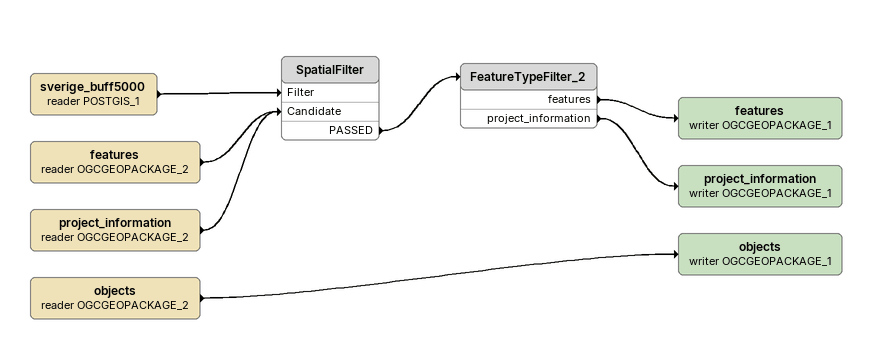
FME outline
project_information (reader OGCGEOPACKAGE_2)
    -> SpatialFilter [Candidate]
sverige_buff5000 (reader POSTGIS_1)
    -> SpatialFilter [Filter]
features (reader OGCGEOPACKAGE_2)
    -> SpatialFilter [Candidate]
SpatialFilter
    PASSED -> FeatureTypeFilter_2
FeatureTypeFilter_2
    features -> features (writer OGCGEOPACKAGE_1)
    project_information -> project_information (writer OGCGEOPACKAGE_1)
features (writer OGCGEOPACKAGE_1)
project_information (writer OGCGEOPACKAGE_1)
objects (reader OGCGEOPACKAGE_2)
    -> objects (writer OGCGEOPACKAGE_1)
objects (writer OGCGEOPACKAGE_1)
